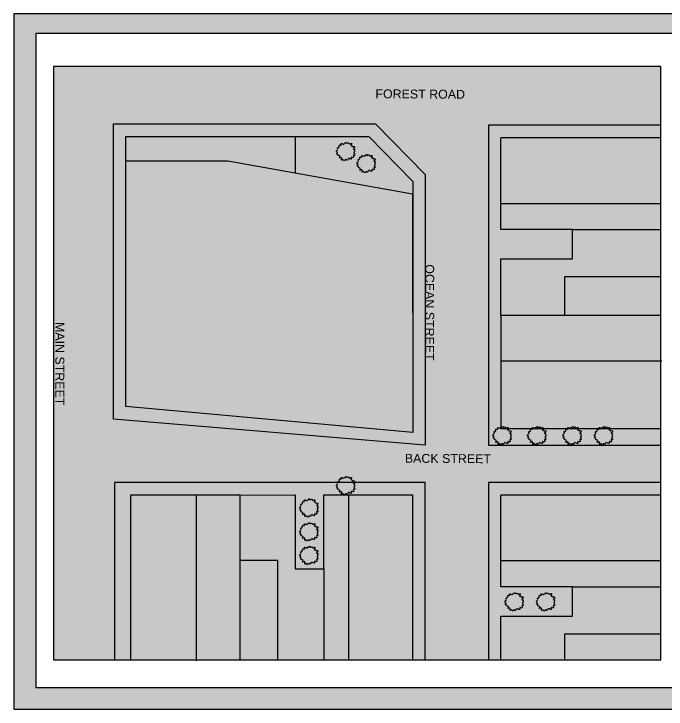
# Model space of a CAD drawing. Header units: metres. Extents: x 183920 to 185578, y 20757 to 21440.
# Drawn here: x 184647.8 to 184943.4, y 21120.1 to 21435.4 of the extents above; entities that cross this region are included whole.
import ezdxf

# ---------------------------------------------------------------- set-up
doc = ezdxf.new("R2010")
doc.units = ezdxf.units.M
for name, pattern in [('Light Grey Page Line', [0]), ('Page Lines', [0]), ('Style 0', [0]), ('Style_1', [0]), ('Style_12', [0]), ('Style_14', [0]), ('Style_19', [0]), ('Style_22', [0]), ('Style_28', [0]), ('Style_32', [0])]:
    doc.linetypes.add(name, pattern=pattern)
for name, color, linetype, true_color in [('0_3', 7, 'Continuous', 0x000000), ('Default', 7, 'Continuous', 0xff4800), ('Import - Page 1', 7, 'Continuous', 0xff1493), ('Imported blocks', 7, 'Continuous', 0xc57dd9), ('Imported blocks_1', 7, 'Continuous', 0xc57dd9), ('NOMCALLES', 1, 'Continuous', 0xff0000), ('PDF_Solid Fills', 7, 'Continuous', 0xffffff), ('Zoning', 7, 'Continuous', 0x47d2e2)]:
    doc.layers.add(name, color=color, linetype=linetype, true_color=true_color)
doc.styles.add('Style_2', font='', dxfattribs={"height": 0.6})
doc.styles.get('Style_2').set_extended_font_data('arial')

# ---------------------------------------------------------------- blocks, each defined once
blk = doc.blocks.new('ScaledText_74')
at = {"layer": 'NOMCALLES', "insert": (53.85868345473845, -75.23266140555099), "char_height": 0.6, "width": 15.31603997028478, "attachment_point": 1, "style": 'Style_2'}
blk.add_mtext('FOREST ROAD', dxfattribs=at)
blk = doc.blocks.new('Tree B')
at = {"layer": 'Imported blocks', "transparency": 33554483}
h = blk.add_hatch(color=256, dxfattribs=at)
edge = h.paths.add_edge_path(flags=0)
edge.add_spline(control_points=[(0.009339950221783511, 0.5083420145705076), (0.02863777421787745, 0.513487752472738), (0.04793559821396775, 0.5186334903749666), (0.05641826021184169, 0.508342014570564)], knot_values=[0, 0, 0, 0, 1, 1, 1, 1], degree=3, periodic=0)
edge.add_spline(control_points=[(0.05641826021184169, 0.508342014570564), (0.06442745219517747, 0.4986249699058171), (0.06279511072841615, 0.4751459111026525), (0.06864275808168713, 0.4656054321693046)], knot_values=[0, 0, 0, 0, 1, 1, 1, 1], degree=3, periodic=0)
edge.add_spline(control_points=[(0.06864275808168713, 0.4656054321693046), (0.08207245426263944, 0.4436947857579726), (0.134954327699068, 0.4953012711157462), (0.1676865124735159, 0.4903381084433968)], knot_values=[0, 0, 0, 0, 1, 1, 1, 1], degree=3, periodic=0)
edge.add_spline(control_points=[(0.1676865124735159, 0.4903381084433968), (0.1832610628317907, 0.4879765481775812), (0.1942736751071088, 0.4728074832392449), (0.2028546141320157, 0.4568324665202381)], knot_values=[0, 0, 0, 0, 1, 1, 1, 1], degree=3, periodic=0)
edge.add_spline(control_points=[(0.2028546141320157, 0.4568324665202381), (0.2087714669941242, 0.4458171425420969), (0.2135321620266877, 0.4344186225645281), (0.2214481232470571, 0.4289741193691279)], knot_values=[0, 0, 0, 0, 1, 1, 1, 1], degree=3, periodic=0)
edge.add_spline(control_points=[(0.2214481232470571, 0.4289741193691279), (0.2514099960723752, 0.4083667025568921), (0.3265748003563013, 0.4730576398257726), (0.3436924417852633, 0.4625528278497768)], knot_values=[0, 0, 0, 0, 1, 1, 1, 1], degree=3, periodic=0)
edge.add_spline(control_points=[(0.3436924417852633, 0.4625528278497768), (0.3545212046964589, 0.4559073960718742), (0.3421198804806445, 0.4191691273554279), (0.327947209480677, 0.3839164758169573)], knot_values=[0, 0, 0, 0, 1, 1, 1, 1], degree=3, periodic=0)
edge.add_spline(control_points=[(0.327947209480677, 0.3839164758169573), (0.3173620530136332, 0.3575872939419369), (0.3057888105464972, 0.3320868134528828), (0.3161875526344538, 0.3251852676863928)], knot_values=[0, 0, 0, 0, 1, 1, 1, 1], degree=3, periodic=0)
edge.add_spline(control_points=[(0.3161875526344538, 0.3251852676863928), (0.3273798755060616, 0.3177570299362487), (0.3640257348702325, 0.3318748051325747), (0.3803658033632683, 0.3190800590471681)], knot_values=[0, 0, 0, 0, 1, 1, 1, 1], degree=3, periodic=0)
edge.add_spline(control_points=[(0.3803658033632683, 0.3190800590471681), (0.3917925185447894, 0.3101326106689649), (0.3932891029355169, 0.2880241454195893), (0.4017585095950835, 0.2793960809659002)], knot_values=[0, 0, 0, 0, 1, 1, 1, 1], degree=3, periodic=0)
edge.add_spline(control_points=[(0.4017585095950835, 0.2793960809659002), (0.4178131483621955, 0.2630406898941037), (0.4589233232557426, 0.2951246044740037), (0.486953305907462, 0.286114273183659)], knot_values=[0, 0, 0, 0, 1, 1, 1, 1], degree=3, periodic=0)
edge.add_spline(control_points=[(0.486953305907462, 0.286114273183659), (0.5095817191054676, 0.2788402943866677), (0.5236854800891096, 0.2447842815355325), (0.5178906452146275, 0.2244490812854638)], knot_values=[0, 0, 0, 0, 1, 1, 1, 1], degree=3, periodic=0)
edge.add_spline(control_points=[(0.5178906452146275, 0.2244490812854638), (0.5134261176689224, 0.20878218764132), (0.497150463783767, 0.2012594993605399), (0.4790124222522463, 0.1882042496038375)], knot_values=[0, 0, 0, 0, 1, 1, 1, 1], degree=3, periodic=0)
edge.add_spline(control_points=[(0.4790124222522463, 0.1882042496038375), (0.4564612588892414, 0.1719725594571028), (0.4310311914121439, 0.1471885606513133), (0.4384887853687069, 0.1360020118126486)], knot_values=[0, 0, 0, 0, 1, 1, 1, 1], degree=3, periodic=0)
edge.add_spline(control_points=[(0.4384887853687069, 0.1360020118126486), (0.4487726424123594, 0.1205760085012917), (0.5215950177367741, 0.1310066437063579), (0.5270589856084589, 0.1145550209625999)], knot_values=[0, 0, 0, 0, 1, 1, 1, 1], degree=3, periodic=0)
edge.add_spline(control_points=[(0.5270589856084589, 0.1145550209625999), (0.5312414445226131, 0.1019619315058517), (0.4959564683406279, 0.07361767139416042), (0.499553964425987, 0.05045014736176381)], knot_values=[0, 0, 0, 0, 1, 1, 1, 1], degree=3, periodic=0)
edge.add_spline(control_points=[(0.499553964425987, 0.05045014736176381), (0.502393078572496, 0.0321665290730125), (0.5294491133386018, 0.01710710408758132), (0.5301151430840774, 0.004660960641089332)], knot_values=[0, 0, 0, 0, 1, 1, 1, 1], degree=3, periodic=0)
edge.add_spline(control_points=[(0.5301151430840774, 0.004660960641089332), (0.5308733814156603, -0.009508290966095956), (0.4974286596937054, -0.02029057981919323), (0.4842734411118554, -0.03807562176007195)], knot_values=[0, 0, 0, 0, 1, 1, 1, 1], degree=3, periodic=0)
edge.add_spline(control_points=[(0.4842734411118554, -0.03807562176007195), (0.4495881654967752, -0.08496796928792537), (0.5559504488613438, -0.1805417075007754), (0.517890645214461, -0.1998640774436844)], knot_values=[0, 0, 0, 0, 1, 1, 1, 1], degree=3, periodic=0)
edge.add_spline(control_points=[(0.517890645214461, -0.1998640774436844), (0.4999454955610809, -0.2089745506216423), (0.4498937177165772, -0.2011335007966627), (0.4414878966155739, -0.2151271600034816)], knot_values=[0, 0, 0, 0, 1, 1, 1, 1], degree=3, periodic=0)
edge.add_spline(control_points=[(0.4414878966155739, -0.2151271600034816), (0.4356949759112031, -0.2247709719731883), (0.4496812098332875, -0.2447848683384473), (0.4558739750699761, -0.266857839116612)], knot_values=[0, 0, 0, 0, 1, 1, 1, 1], degree=3, periodic=0)
edge.add_spline(control_points=[(0.4558739750699761, -0.266857839116612), (0.4649114189767943, -0.2990701429324672), (0.4573509763563243, -0.3356676935281976), (0.4349241144834432, -0.3423636441090894)], knot_values=[0, 0, 0, 0, 1, 1, 1, 1], degree=3, periodic=0)
edge.add_spline(control_points=[(0.4349241144834432, -0.3423636441090894), (0.403287681921056, -0.3518092807832709), (0.3420681024785053, -0.3017527999554622), (0.3284119184725714, -0.3128107420849828)], knot_values=[0, 0, 0, 0, 1, 1, 1, 1], degree=3, periodic=0)
edge.add_spline(control_points=[(0.3284119184725714, -0.3128107420849828), (0.3170850798514129, -0.3219825228642112), (0.3384796170826276, -0.373198148184616), (0.3248871565799818, -0.4044248090260589)], knot_values=[0, 0, 0, 0, 1, 1, 1, 1], degree=3, periodic=0)
edge.add_spline(control_points=[(0.3248871565799818, -0.4044248090260589), (0.3196117103321549, -0.4165443638878241), (0.3090660419321457, -0.425652906367286), (0.2987772362454734, -0.4285998610703755)], knot_values=[0, 0, 0, 0, 1, 1, 1, 1], degree=3, periodic=0)
edge.add_spline(control_points=[(0.2987772362454734, -0.4285998610703755), (0.2697221238778784, -0.4369219251318482), (0.2427154185234922, -0.3961070808053482), (0.2092237574092014, -0.3830208243265842)], knot_values=[0, 0, 0, 0, 1, 1, 1, 1], degree=3, periodic=0)
edge.add_spline(control_points=[(0.2092237574092014, -0.3830208243265842), (0.177981247148673, -0.3708133825722161), (0.1410955363511703, -0.3827353239046788), (0.1205965109400177, -0.4135469894477574)], knot_values=[0, 0, 0, 0, 1, 1, 1, 1], degree=3, periodic=0)
edge.add_spline(control_points=[(0.1205965109400177, -0.4135469894477574), (0.1048273448838254, -0.4372493002001629), (0.09875528478460728, -0.4721299336486827), (0.0821346195689166, -0.4745414749935408)], knot_values=[0, 0, 0, 0, 1, 1, 1, 1], degree=3, periodic=0)
edge.add_spline(control_points=[(0.0821346195689166, -0.4745414749935408), (0.07085496281742962, -0.4761780736650763), (0.05471694263301743, -0.4628604060582802), (0.03808171145537927, -0.4532309675281358)], knot_values=[0, 0, 0, 0, 1, 1, 1, 1], degree=3, periodic=0)
edge.add_spline(control_points=[(0.03808171145537927, -0.4532309675281358), (0.02014855148028437, -0.4428502123833787), (0.001637566028251967, -0.4367556712489805), (-0.01387217343563498, -0.4440730936076179)], knot_values=[0, 0, 0, 0, 1, 1, 1, 1], degree=3, periodic=0)
edge.add_spline(control_points=[(-0.01387217343563498, -0.4440730936076179), (-0.04183788012386139, -0.4572671829004794), (-0.06004596044812752, -0.5140661380021029), (-0.07805042416481046, -0.5142831758487482)], knot_values=[0, 0, 0, 0, 1, 1, 1, 1], degree=3, periodic=0)
edge.add_spline(control_points=[(-0.07805042416481046, -0.5142831758487482), (-0.09971977405728102, -0.5145443926843564), (-0.1210941765431671, -0.4328442707464892), (-0.1575093302383957, -0.4318626763275024)], knot_values=[0, 0, 0, 0, 1, 1, 1, 1], degree=3, periodic=0)
edge.add_spline(control_points=[(-0.1575093302383957, -0.4318626763275024), (-0.1850122199755169, -0.4311213178453199), (-0.221094607930916, -0.4764231691331388), (-0.23085592136169, -0.4776518630486716)], knot_values=[0, 0, 0, 0, 1, 1, 1, 1], degree=3, periodic=0)
edge.add_spline(control_points=[(-0.23085592136169, -0.4776518630486716), (-0.2436253430963079, -0.4792591990799774), (-0.2113515312657055, -0.4054441765134397), (-0.2247436064093308, -0.3647051984065111)], knot_values=[0, 0, 0, 0, 1, 1, 1, 1], degree=3, periodic=0)
edge.add_spline(control_points=[(-0.2247436064093308, -0.3647051984065111), (-0.2306755874238261, -0.3466599856901484), (-0.245567313389598, -0.3351043638257579), (-0.2644729934310053, -0.3341790332862111)], knot_values=[0, 0, 0, 0, 1, 1, 1, 1], degree=3, periodic=0)
edge.add_spline(control_points=[(-0.2644729934310053, -0.3341790332862111), (-0.3020318177171139, -0.3323407324652271), (-0.3554327062416014, -0.372457510070024), (-0.3592124228188659, -0.3647051984064165)], knot_values=[0, 0, 0, 0, 1, 1, 1, 1], degree=3, periodic=0)
edge.add_spline(control_points=[(-0.3592124228188659, -0.3647051984064165), (-0.3631332540165568, -0.3566634564388551), (-0.3136585632014721, -0.2971115443269682), (-0.3203125443161407, -0.2690610888203155)], knot_values=[0, 0, 0, 0, 1, 1, 1, 1], degree=3, periodic=0)
edge.add_spline(control_points=[(-0.3203125443161407, -0.2690610888203155), (-0.3286010986251949, -0.234119943083042), (-0.4239818433584805, -0.2480581091658987), (-0.4356151714173593, -0.2120745556833172)], knot_values=[0, 0, 0, 0, 1, 1, 1, 1], degree=3, periodic=0)
edge.add_spline(control_points=[(-0.4356151714173593, -0.2120745556833172), (-0.440868509695898, -0.1958252263468512), (-0.4290439583153456, -0.1693957905404204), (-0.4386711968608015, -0.1540748907213601)], knot_values=[0, 0, 0, 0, 1, 1, 1, 1], degree=3, periodic=0)
edge.add_spline(control_points=[(-0.4386711968608015, -0.1540748907213601), (-0.4527159221418587, -0.1317239509371921), (-0.5124154602652016, -0.1330147740644025), (-0.5150739454588984, -0.1174435779210362)], knot_values=[0, 0, 0, 0, 1, 1, 1, 1], degree=3, periodic=0)
edge.add_spline(control_points=[(-0.5150739454588984, -0.1174435779210362), (-0.5178724785436171, -0.1010520976603402), (-0.4574618641319939, -0.06597523540863404), (-0.4600640351251459, -0.04723343471966836)], knot_values=[0, 0, 0, 0, 1, 1, 1, 1], degree=3, periodic=0)
edge.add_spline(control_points=[(-0.4600640351251459, -0.04723343471966836), (-0.4621429506100867, -0.03226031428659189), (-0.5044408119009622, -0.02771331533836201), (-0.5211861283784183, -0.0106021219195427)], knot_values=[0, 0, 0, 0, 1, 1, 1, 1], degree=3, periodic=0)
edge.add_spline(control_points=[(-0.5211861283784183, -0.0106021219195427), (-0.539700675432252, 0.008316958894873097), (-0.5269779128557129, 0.04259543486150506), (-0.5056508939751584, 0.06663833242280089)], knot_values=[0, 0, 0, 0, 1, 1, 1, 1], degree=3, periodic=0)
edge.add_spline(control_points=[(-0.5056508939751584, 0.06663833242280089), (-0.4802344220868472, 0.0952914523643558), (-0.4425976025210639, 0.1094073104701893), (-0.4431670749818968, 0.1367239000993577)], knot_values=[0, 0, 0, 0, 1, 1, 1, 1], degree=3, periodic=0)
edge.add_spline(control_points=[(-0.4431670749818968, 0.1367239000993577), (-0.443645861132678, 0.1596904273690398), (-0.4711314142144984, 0.1919881160956284), (-0.46617621804382, 0.2122386030447196)], knot_values=[0, 0, 0, 0, 1, 1, 1, 1], degree=3, periodic=0)
edge.add_spline(control_points=[(-0.46617621804382, 0.2122386030447196), (-0.4580853562031661, 0.2453036697883181), (-0.3635059193319612, 0.2462503256181881), (-0.3561562653432265, 0.2793960809659093)], knot_values=[0, 0, 0, 0, 1, 1, 1, 1], degree=3, periodic=0)
edge.add_spline(control_points=[(-0.3561562653432265, 0.2793960809659093), (-0.3529798990875824, 0.2937209810177592), (-0.3660961987186638, 0.3140599871806516), (-0.365324605738344, 0.3343431416074036)], knot_values=[0, 0, 0, 0, 1, 1, 1, 1], degree=3, periodic=0)
edge.add_spline(control_points=[(-0.365324605738344, 0.3343431416074036), (-0.3644849258272807, 0.3564161227509176), (-0.3471982213984957, 0.3784229603189251), (-0.325595218716886, 0.380132328328069)], knot_values=[0, 0, 0, 0, 1, 1, 1, 1], degree=3, periodic=0)
edge.add_spline(control_points=[(-0.325595218716886, 0.380132328328069), (-0.2997105804573621, 0.3821804867818391), (-0.2676291432278358, 0.3550880874963986), (-0.2553047850693438, 0.3618166414476636)], knot_values=[0, 0, 0, 0, 1, 1, 1, 1], degree=3, periodic=0)
edge.add_spline(control_points=[(-0.2553047850693438, 0.3618166414476636), (-0.2386580372969893, 0.370905028774534), (-0.258056943949141, 0.4416978000487761), (-0.2461364446749303, 0.4595002235294051)], knot_values=[0, 0, 0, 0, 1, 1, 1, 1], degree=3, periodic=0)
edge.add_spline(control_points=[(-0.2461364446749303, 0.4595002235294051), (-0.2283886855887104, 0.486005247842324), (-0.1412166001927471, 0.3950489382736305), (-0.1055554453470941, 0.4198162454486355)], knot_values=[0, 0, 0, 0, 1, 1, 1, 1], degree=3, periodic=0)
edge.add_spline(control_points=[(-0.1055554453470941, 0.4198162454486355), (-0.09180735515277592, 0.4293645389457488), (-0.0857151135248896, 0.4561123370117875), (-0.06888208376977127, 0.462552827849926)], knot_values=[0, 0, 0, 0, 1, 1, 1, 1], degree=3, periodic=0)
edge.add_spline(control_points=[(-0.06888208376977127, 0.462552827849926), (-0.05332581533608391, 0.4685048166350862), (-0.02859631390259165, 0.457113230759478), (-0.01692833091151806, 0.4656054321695756)], knot_values=[0, 0, 0, 0, 1, 1, 1, 1], degree=3, periodic=0)
edge.add_spline(control_points=[(-0.01692833091151806, 0.4656054321695756), (-0.007072333667245402, 0.472778832555894), (-0.006536064477713808, 0.4941398246083772), (0.004038431973631304, 0.5042446185592998)], knot_values=[0, 0, 0, 0, 1, 1, 1, 1], degree=3, periodic=0)
edge.add_spline(control_points=[(0.004038431973631304, 0.5042446185592998), (0.005650143825050691, 0.5057847407052395), (0.00749504702341801, 0.507063377637869), (0.009339950221783511, 0.5083420145705022)], knot_values=[0, 0, 0, 0, 1, 1, 1, 1], degree=3, periodic=0)
at = {"layer": 'Imported blocks'}
for points in [[(-0.2553047850693438, 0.3618166414476636), (-0.2386580372969893, 0.370905028774534), (-0.258056943949141, 0.4416978000487761), (-0.2461364446749303, 0.4595002235294051)], [(-0.2461364446749303, 0.4595002235294051), (-0.2283886855887104, 0.486005247842324), (-0.1412166001927471, 0.3950489382736305), (-0.1055554453470941, 0.4198162454486355)], [(-0.1055554453470941, 0.4198162454486355), (-0.09180735515277592, 0.4293645389457488), (-0.0857151135248896, 0.4561123370117875), (-0.06888208376977127, 0.462552827849926)], [(-0.06888208376977127, 0.462552827849926), (-0.05332581533608391, 0.4685048166350862), (-0.02859631390259165, 0.457113230759478), (-0.01692833091151806, 0.4656054321695756)], [(-0.01692833091151806, 0.4656054321695756), (-0.007072333667245402, 0.472778832555894), (-0.006536064477713808, 0.4941398246083772), (0.004038431973631304, 0.5042446185592998)], [(0.004038431973631304, 0.5042446185592998), (0.005650143825050691, 0.5057847407052395), (0.00749504702341801, 0.507063377637869), (0.009339950221783511, 0.5083420145705022)], [(0.009339950221783511, 0.5083420145705076), (0.02863777421787745, 0.513487752472738), (0.04793559821396775, 0.5186334903749666), (0.05641826021184169, 0.508342014570564)], [(0.05641826021184169, 0.508342014570564), (0.06442745219517747, 0.4986249699058171), (0.06279511072841615, 0.4751459111026525), (0.06864275808168713, 0.4656054321693046)], [(0.06864275808168713, 0.4656054321693046), (0.08207245426263944, 0.4436947857579726), (0.134954327699068, 0.4953012711157462), (0.1676865124735159, 0.4903381084433968)], [(0.1676865124735159, 0.4903381084433968), (0.1832610628317907, 0.4879765481775812), (0.1942736751071088, 0.4728074832392449), (0.2028546141320157, 0.4568324665202381)], [(0.2028546141320157, 0.4568324665202381), (0.2087714669941242, 0.4458171425420969), (0.2135321620266877, 0.4344186225645281), (0.2214481232470571, 0.4289741193691279)], [(0.2214481232470571, 0.4289741193691279), (0.2514099960723752, 0.4083667025568921), (0.3265748003563013, 0.4730576398257726), (0.3436924417852633, 0.4625528278497768)], [(0.3436924417852633, 0.4625528278497768), (0.3545212046964589, 0.4559073960718742), (0.3421198804806445, 0.4191691273554279), (0.327947209480677, 0.3839164758169573)], [(-0.5211861283784183, -0.0106021219195427), (-0.539700675432252, 0.008316958894873097), (-0.5269779128557129, 0.04259543486150506), (-0.5056508939751584, 0.06663833242280089)], [(-0.5056508939751584, 0.06663833242280089), (-0.4802344220868472, 0.0952914523643558), (-0.4425976025210639, 0.1094073104701893), (-0.4431670749818968, 0.1367239000993577)], [(-0.4431670749818968, 0.1367239000993577), (-0.443645861132678, 0.1596904273690398), (-0.4711314142144984, 0.1919881160956284), (-0.46617621804382, 0.2122386030447196)], [(-0.46617621804382, 0.2122386030447196), (-0.4580853562031661, 0.2453036697883181), (-0.3635059193319612, 0.2462503256181881), (-0.3561562653432265, 0.2793960809659093)], [(-0.3561562653432265, 0.2793960809659093), (-0.3529798990875824, 0.2937209810177592), (-0.3660961987186638, 0.3140599871806516), (-0.365324605738344, 0.3343431416074036)], [(-0.365324605738344, 0.3343431416074036), (-0.3644849258272807, 0.3564161227509176), (-0.3471982213984957, 0.3784229603189251), (-0.325595218716886, 0.380132328328069)], [(-0.325595218716886, 0.380132328328069), (-0.2997105804573621, 0.3821804867818391), (-0.2676291432278358, 0.3550880874963986), (-0.2553047850693438, 0.3618166414476636)], [(0.327947209480677, 0.3839164758169573), (0.3173620530136332, 0.3575872939419369), (0.3057888105464972, 0.3320868134528828), (0.3161875526344538, 0.3251852676863928)], [(0.3161875526344538, 0.3251852676863928), (0.3273798755060616, 0.3177570299362487), (0.3640257348702325, 0.3318748051325747), (0.3803658033632683, 0.3190800590471681)], [(0.3803658033632683, 0.3190800590471681), (0.3917925185447894, 0.3101326106689649), (0.3932891029355169, 0.2880241454195893), (0.4017585095950835, 0.2793960809659002)], [(0.4017585095950835, 0.2793960809659002), (0.4178131483621955, 0.2630406898941037), (0.4589233232557426, 0.2951246044740037), (0.486953305907462, 0.286114273183659)], [(0.4790124222522463, 0.1882042496038375), (0.4564612588892414, 0.1719725594571028), (0.4310311914121439, 0.1471885606513133), (0.4384887853687069, 0.1360020118126486)], [(0.4384887853687069, 0.1360020118126486), (0.4487726424123594, 0.1205760085012917), (0.5215950177367741, 0.1310066437063579), (0.5270589856084589, 0.1145550209625999)], [(0.5178906452146275, 0.2244490812854638), (0.5134261176689224, 0.20878218764132), (0.497150463783767, 0.2012594993605399), (0.4790124222522463, 0.1882042496038375)], [(0.5301151430840774, 0.004660960641089332), (0.5308733814156603, -0.009508290966095956), (0.4974286596937054, -0.02029057981919323), (0.4842734411118554, -0.03807562176007195)], [(0.486953305907462, 0.286114273183659), (0.5095817191054676, 0.2788402943866677), (0.5236854800891096, 0.2447842815355325), (0.5178906452146275, 0.2244490812854638)], [(0.5270589856084589, 0.1145550209625999), (0.5312414445226131, 0.1019619315058517), (0.4959564683406279, 0.07361767139416042), (0.499553964425987, 0.05045014736176381)], [(0.499553964425987, 0.05045014736176381), (0.502393078572496, 0.0321665290730125), (0.5294491133386018, 0.01710710408758132), (0.5301151430840774, 0.004660960641089332)], [(-0.4600640351251459, -0.04723343471966836), (-0.4621429506100867, -0.03226031428659189), (-0.5044408119009622, -0.02771331533836201), (-0.5211861283784183, -0.0106021219195427)], [(-0.5150739454588984, -0.1174435779210362), (-0.5178724785436171, -0.1010520976603402), (-0.4574618641319939, -0.06597523540863404), (-0.4600640351251459, -0.04723343471966836)], [(-0.4386711968608015, -0.1540748907213601), (-0.4527159221418587, -0.1317239509371921), (-0.5124154602652016, -0.1330147740644025), (-0.5150739454588984, -0.1174435779210362)], [(-0.4356151714173593, -0.2120745556833172), (-0.440868509695898, -0.1958252263468512), (-0.4290439583153456, -0.1693957905404204), (-0.4386711968608015, -0.1540748907213601)], [(-0.3203125443161407, -0.2690610888203155), (-0.3286010986251949, -0.234119943083042), (-0.4239818433584805, -0.2480581091658987), (-0.4356151714173593, -0.2120745556833172)], [(-0.3592124228188659, -0.3647051984064165), (-0.3631332540165568, -0.3566634564388551), (-0.3136585632014721, -0.2971115443269682), (-0.3203125443161407, -0.2690610888203155)], [(-0.2644729934310053, -0.3341790332862111), (-0.3020318177171139, -0.3323407324652271), (-0.3554327062416014, -0.372457510070024), (-0.3592124228188659, -0.3647051984064165)], [(-0.2247436064093308, -0.3647051984065111), (-0.2306755874238261, -0.3466599856901484), (-0.245567313389598, -0.3351043638257579), (-0.2644729934310053, -0.3341790332862111)], [(-0.23085592136169, -0.4776518630486716), (-0.2436253430963079, -0.4792591990799774), (-0.2113515312657055, -0.4054441765134397), (-0.2247436064093308, -0.3647051984065111)], [(0.2092237574092014, -0.3830208243265842), (0.177981247148673, -0.3708133825722161), (0.1410955363511703, -0.3827353239046788), (0.1205965109400177, -0.4135469894477574)], [(0.2987772362454734, -0.4285998610703755), (0.2697221238778784, -0.4369219251318482), (0.2427154185234922, -0.3961070808053482), (0.2092237574092014, -0.3830208243265842)], [(0.3284119184725714, -0.3128107420849828), (0.3170850798514129, -0.3219825228642112), (0.3384796170826276, -0.373198148184616), (0.3248871565799818, -0.4044248090260589)], [(0.4349241144834432, -0.3423636441090894), (0.403287681921056, -0.3518092807832709), (0.3420681024785053, -0.3017527999554622), (0.3284119184725714, -0.3128107420849828)], [(0.4558739750699761, -0.266857839116612), (0.4649114189767943, -0.2990701429324672), (0.4573509763563243, -0.3356676935281976), (0.4349241144834432, -0.3423636441090894)], [(0.4414878966155739, -0.2151271600034816), (0.4356949759112031, -0.2247709719731883), (0.4496812098332875, -0.2447848683384473), (0.4558739750699761, -0.266857839116612)], [(0.517890645214461, -0.1998640774436844), (0.4999454955610809, -0.2089745506216423), (0.4498937177165772, -0.2011335007966627), (0.4414878966155739, -0.2151271600034816)], [(0.4842734411118554, -0.03807562176007195), (0.4495881654967752, -0.08496796928792537), (0.5559504488613438, -0.1805417075007754), (0.517890645214461, -0.1998640774436844)], [(-0.1575093302383957, -0.4318626763275024), (-0.1850122199755169, -0.4311213178453199), (-0.221094607930916, -0.4764231691331388), (-0.23085592136169, -0.4776518630486716)], [(-0.07805042416481046, -0.5142831758487482), (-0.09971977405728102, -0.5145443926843564), (-0.1210941765431671, -0.4328442707464892), (-0.1575093302383957, -0.4318626763275024)], [(-0.01387217343563498, -0.4440730936076179), (-0.04183788012386139, -0.4572671829004794), (-0.06004596044812752, -0.5140661380021029), (-0.07805042416481046, -0.5142831758487482)], [(0.03808171145537927, -0.4532309675281358), (0.02014855148028437, -0.4428502123833787), (0.001637566028251967, -0.4367556712489805), (-0.01387217343563498, -0.4440730936076179)], [(0.0821346195689166, -0.4745414749935408), (0.07085496281742962, -0.4761780736650763), (0.05471694263301743, -0.4628604060582802), (0.03808171145537927, -0.4532309675281358)], [(0.1205965109400177, -0.4135469894477574), (0.1048273448838254, -0.4372493002001629), (0.09875528478460728, -0.4721299336486827), (0.0821346195689166, -0.4745414749935408)], [(0.3248871565799818, -0.4044248090260589), (0.3196117103321549, -0.4165443638878241), (0.3090660419321457, -0.425652906367286), (0.2987772362454734, -0.4285998610703755)]]:
    blk.add_open_spline(points, degree=3, dxfattribs=at)
blk = doc.blocks.new('ScaledText_56')
at = {"layer": 'NOMCALLES', "insert": (58.21206666112679, -66.3871796727816), "char_height": 0.6, "width": 13.01350791911037, "attachment_point": 5, "style": 'Style_2'}
blk.add_mtext('OCEAN STREET', dxfattribs=at)
blk = doc.blocks.new('ScaledText_82')
at = {"layer": 'NOMCALLES', "insert": (58.21206666112679, -66.8871796727816), "char_height": 0.6, "width": 13.01350791911037, "attachment_point": 2, "style": 'Style_2'}
blk.add_mtext('MAIN STREET', dxfattribs=at)
blk = doc.blocks.new('Group 10')
at = {"layer": '0_3', "transparency": 33554483}
for points in [[(184465.7287539951, 20984.94814150377), (184393.1793151771, 20984.94765141493), (184393.179507607, 21013.97438766791)], [(184425.7209697846, 20973.62298508796), (184393.1796965355, 20973.62304247972), (184393.1793151771, 20984.94765141493)], [(184465.7287539951, 20935.73612364903), (184393.1926959332, 20935.73629984671), (184393.1789495326, 20960.60652927079), (184425.721463592, 20960.60647876769), (184425.7209697846, 20973.62298508796), (184465.7287539951, 20973.62150349356)], [(184465.7287539951, 20952.79658829476), (184422.0627557349, 20952.79648031711), (184422.0625841549, 20935.73614918839)], [(184275.0832058395, 20784.20323539036), (184275.0833820372, 20856.73929345222), (184299.9536114613, 20856.75303985288), (184299.9535609582, 20824.21052579349), (184312.9700672785, 20824.21101960088), (184312.9685856841, 20784.20323539035)], [(184312.9700672785, 20824.21101960088), (184312.9701246702, 20856.7522928499), (184324.2947336054, 20856.75267420837)], [(184324.2952236943, 20784.20323539036), (184324.2947336054, 20856.75267420837), (184353.3214698584, 20856.75248177841)], [(184465.7287539951, 20827.71899141284), (184393.1793151771, 20827.71850132399), (184393.179507607, 20856.74523757698)], [(184292.1436704853, 20784.20323539037), (184292.1435625076, 20827.8692336506), (184275.0832313789, 20827.8694052306)], [(184425.7209697846, 20816.39383499703), (184393.1796965355, 20816.39389238879), (184393.1793151771, 20827.71850132399)], [(184393.1895475636, 20784.20323539034), (184393.1789495326, 20803.37737917984), (184425.721463592, 20803.37732867674), (184425.7209697846, 20816.393834997), (184465.7287539951, 20816.39235340259)], [(184465.7287539951, 20795.56743820379), (184422.0627557349, 20795.56733022616), (184422.0626414434, 20784.20323539035)]]:
    blk.add_hatch(color=256, dxfattribs=at).paths.add_polyline_path(points, flags=0)
at = {"layer": 'Default', "transparency": 33554483}
blk.add_hatch(color=256, dxfattribs=at).paths.add_polyline_path([(184353.3210798124, 20884.30168331629), (184223.2045929717, 20895.6377114561), (184223.1555879533, 21014.46865920702), (184333.2803949767, 21014.46865922228), (184353.3214471823, 20994.64947817119), (184353.3210798124, 20884.30168331629)], flags=0)
at = {"layer": 'Import - Page 1'}
h = blk.add_hatch(dxfattribs=at)
h.set_pattern_fill('PATTERN_12', color=256, scale=10, style=0, pattern_type=2)
h.set_pattern_definition([(45, (98132211997.94951, 10975266829.54802), (-187.0976409939233, 187.0976409939234), [])])
h.paths.add_polyline_path([(184223.2045929717, 20895.63771145611), (184223.2040084278, 21003.791049038), (184269.4673756053, 21003.77764954512), (184353.1191331729, 20989.30220629269), (184353.2856819945, 20884.30167460705), (184223.2045929717, 20895.63771145611)], flags=0)
at = {"layer": 'PDF_Solid Fills', "transparency": 33554483}
for points in [[(184190.5095560051, 20784.204), (184465.7287539951, 20784.204), (184465.7287539951, 21045.3532325464), (184190.5095560051, 21045.3532325464), (184190.5095560051, 20784.204)], [(184336.3187573578, 21020.03095696867), (184358.8837266165, 20997.82367217715), (184358.8833590414, 20878.73935813049), (184217.5930521188, 20890.13602987629), (184217.5932997224, 21020.03095695339), (184336.3187573578, 21020.03095696867)], [(184465.7287539951, 21019.54438766785), (184387.6167496213, 21019.54438766785), (184387.6167496213, 20878.73923757713), (184465.7287539951, 20878.73923757713)], [(184218.0863197678, 20784.2032353902), (184358.8914698585, 20784.2032353902), (184358.8914698585, 20862.31523976416), (184218.0863197678, 20862.31523976416), (184218.0863197678, 20784.2032353902)], [(184465.7287539951, 20862.31523757717), (184387.6167496213, 20862.31523757717), (184387.6167496213, 20784.20323539022), (184465.7287539951, 20784.2032353902)]]:
    blk.add_hatch(color=256, dxfattribs=at).paths.add_polyline_path(points, flags=0)
at = {"layer": '0_3', "linetype": 'Style 0'}
for points in [[(184465.7287539951, 20984.94814150377), (184393.1793151771, 20984.94765141493), (184393.179507607, 21013.97438766791)], [(184353.3214471825, 20994.64945401369), (184353.3215942148, 20974.50646697926)], [(184425.7209697846, 20973.62298508796), (184393.1796965355, 20973.62304247972), (184393.1793151771, 20984.94765141493)], [(184465.7287539951, 20935.73612364903), (184393.1926959332, 20935.73629984671), (184393.1789495326, 20960.60652927079), (184425.721463592, 20960.60647876769), (184425.7209697846, 20973.62298508796), (184465.7287539951, 20973.62150349356)], [(184465.7287539951, 20952.79658829476), (184422.0627557349, 20952.79648031711), (184422.0625841549, 20935.73614918839)], [(184393.1789972858, 20915.75663578706), (184466.128457322, 20915.75707419922)], [(184255.1037179776, 20856.75299209967), (184255.1041563897, 20783.8035320634)], [(184275.0832058395, 20784.20323539036), (184275.0833820372, 20856.73929345222), (184299.9536114613, 20856.75303985288), (184299.9535609582, 20824.21052579349), (184312.9700672785, 20824.21101960088), (184312.9685856841, 20784.20323539035)], [(184312.9700672785, 20824.21101960088), (184312.9701246702, 20856.7522928499), (184324.2947336054, 20856.75267420837)], [(184324.2952236943, 20784.20323539036), (184324.2947336054, 20856.75267420837), (184353.3214698584, 20856.75248177841)], [(184465.7287539951, 20827.71899141284), (184393.1793151771, 20827.71850132399), (184393.179507607, 20856.74523757698)], [(184292.1436704853, 20784.20323539037), (184292.1435625076, 20827.8692336506), (184275.0832313789, 20827.8694052306)], [(184425.7209697846, 20816.39383499703), (184393.1796965355, 20816.39389238879), (184393.1793151771, 20827.71850132399)], [(184393.1895475636, 20784.20323539034), (184393.1789495326, 20803.37737917984), (184425.721463592, 20803.37732867674), (184425.7209697846, 20816.393834997), (184465.7287539951, 20816.39235340259)], [(184465.7287539951, 20795.56743820379), (184422.0627557349, 20795.56733022616), (184422.0626414434, 20784.20323539035)]]:
    blk.add_lwpolyline(points, dxfattribs=at)
at = {"layer": 'Default', "linetype": 'Style 0'}
blk.add_lwpolyline([(184353.3210798124, 20884.30168331629), (184223.2045929717, 20895.6377114561), (184223.1555879533, 21014.46865920702), (184333.2803949767, 21014.46865922228), (184353.3214471823, 20994.64947817119), (184353.3210798124, 20884.30168331629)], close=True, dxfattribs=at)
at = {"layer": 'Import - Page 1', "linetype": 'Style_22'}
blk.add_lwpolyline([(184465.7287539951, 20878.73923757714), (184465.7287539951, 21019.54438766787)], dxfattribs=at)
at = {"layer": 'Import - Page 1', "linetype": 'Style_14'}
for points in [[(184300.0896729823, 20998.46952979828), (184300.0896729808, 21014.48268699081)], [(184393.1926959333, 20935.73629984662), (184393.1926959333, 20886.00626150486)], [(184393.2046184584, 20886.00626150486), (184465.7287518082, 20886.00626150486)], [(184275.0833820372, 20856.73929345222), (184225.3533436955, 20856.73929345222)], [(184225.3533436955, 20856.72737092709), (184225.3533436955, 20784.20323757725)], [(184353.3215795958, 20784.20323757725), (184353.3214698584, 20856.7524817784)], [(184465.7287518082, 20856.74534731448), (184393.1795076071, 20856.74523757714)], [(184358.8914698585, 20784.20323539036), (184465.7287539951, 20784.20323539036)]]:
    blk.add_lwpolyline(points, dxfattribs=at)
at = {"layer": 'Import - Page 1', "linetype": 'Style_32'}
blk.add_lwpolyline([(184465.7287518082, 21013.97449740517), (184393.1795076071, 21013.97438766783)], dxfattribs=at)
at = {"layer": 'Import - Page 1', "linetype": 'Style_19'}
blk.add_lwpolyline([(184223.2045929717, 20895.63771145611), (184223.2040084278, 21003.791049038), (184269.4673756053, 21003.77764954512), (184353.1191331729, 20989.30220629269), (184353.2856819945, 20884.30167460705), (184223.2045929717, 20895.63771145611)], close=True, dxfattribs=at)
at = {"layer": 'Import - Page 1', "linetype": 'Style 0'}
blk.add_lwpolyline([(184218.0863197678, 20862.31523976416), (184218.0863197678, 20784.20323539036)], dxfattribs=at)
at = {"layer": 'Import - Page 1', "linetype": 'Style_1'}
blk.add_lwpolyline([(184358.8914698585, 20784.20323539036), (184358.8914698585, 20862.31523976416), (184218.0863197678, 20862.31523976416)], dxfattribs=at)
at = {"layer": 'Import - Page 1', "linetype": 'Style_28'}
for points in [[(184465.7287539951, 20784.20323539022), (184465.7287539951, 20862.31523757711)], [(184218.0863197678, 20784.20323539036), (184358.8914698585, 20784.20323539036)]]:
    blk.add_lwpolyline(points, dxfattribs=at)
at = {"layer": 'PDF_Solid Fills', "linetype": 'Style_12'}
blk.add_lwpolyline([(184190.5095560051, 20784.204), (184465.7287539951, 20784.204), (184465.7287539951, 21045.3532325464), (184190.5095560051, 21045.3532325464), (184190.5095560051, 20784.204)], close=True, dxfattribs=at)
at = {"layer": 'PDF_Solid Fills', "linetype": 'Style 0'}
for points in [[(184336.3187573578, 21020.03095696867), (184358.8837266165, 20997.82367217715), (184358.8833590414, 20878.73935813049), (184217.5930521188, 20890.13602987629), (184217.5932997224, 21020.03095695339), (184336.3187573578, 21020.03095696867)], [(184218.0863197678, 20784.2032353902), (184358.8914698585, 20784.2032353902), (184358.8914698585, 20862.31523976416), (184218.0863197678, 20862.31523976416), (184218.0863197678, 20784.2032353902)]]:
    blk.add_lwpolyline(points, close=True, dxfattribs=at)
for points in [[(184465.7287539951, 21019.54438766785), (184387.6167496213, 21019.54438766785), (184387.6167496213, 20878.73923757713), (184465.7287539951, 20878.73923757713)], [(184465.7287539951, 20862.31523757717), (184387.6167496213, 20862.31523757717), (184387.6167496213, 20784.20323539022), (184465.7287539951, 20784.2032353902)]]:
    blk.add_lwpolyline(points, dxfattribs=at)
at = {"layer": 'Import - Page 1', "xscale": 7.899705443227154, "yscale": 7.899705443227154}
for p in [(184322.8198536665, 21007.85303948363), (184332.1321463335, 21002.53303948363), (184393.7238536665, 20882.80103948363), (184409.456, 20882.80103948363), (184425.4681463335, 20882.80103948363), (184439.7081463335, 20882.80103948363), (184322.8198536665, 20860.80703948364), (184306.1783872798, 20850.99283875372), (184306.1718536665, 20840.48134894232), (184306.1718536665, 20830.09820745439), (184399.2118536665, 20809.68192261449), (184413.4518536665, 20809.68192261449)]:
    blk.add_blockref('Tree B', p, dxfattribs=at)
at = {"layer": 'NOMCALLES', "rotation": 270}
for name, p, xscale, yscale in [('ScaledText_56', (184806.1923655126, 21304.69143371646), 6.508314181151581, 6.508314181151581), ('ScaledText_82', (184643.9654696054, 21282.15333249497), 6.508314181151585, 6.508314181151585)]:
    blk.add_blockref(name, p, dxfattribs=dict(at, xscale=xscale, yscale=yscale))
blk = doc.blocks.new('A3  Title block minimal vertical')
at = {"layer": 'Imported blocks_1', "transparency": 33554483}
blk.add_hatch(color=256, dxfattribs=at).paths.add_polyline_path([(-0.2099314073314251, -0.1483019521171113), (-0.2005320687812578, -0.1390564406268284), (-0.2005320687812578, 0.1399498981545296), (0.1550605809780995, 0.1399498981545296), (0.1550605809780995, -0.1390564406268284), (-0.2005320687812578, -0.1390564406268284), (-0.2099314073314251, -0.1483019521171113), (0.2099314073314676, -0.1483019521171113), (0.2099314073314676, 0.1483019521171195), (-0.2099314073314251, 0.1483019521171195), (-0.2099314073314251, -0.1483019521171113)], flags=0)
at = {"layer": 'Imported blocks_1', "linetype": 'Page Lines'}
blk.add_lwpolyline([(-0.2099314073314248, -0.1483019521171226), (0.2099314073314677, -0.1483019521171226), (0.2099314073314677, 0.1483019521171085), (-0.2099314073314248, 0.1483019521171085), (-0.2099314073314248, -0.1483019521171226)], close=True, dxfattribs=at)
at = {"layer": 'Imported blocks_1', "linetype": 'Light Grey Page Line'}
blk.add_lwpolyline([(-0.2005320687812571, -0.1390564406268426), (0.2016915466515925, -0.1390564406268426), (0.2016915466515925, 0.1399498981545153), (-0.2005320687812571, 0.1399498981545153), (-0.2005320687812571, -0.1390564406268426)], close=True, dxfattribs=at)
blk = doc.blocks.new('ScaledText_97')
at = {"layer": 'NOMCALLES', "insert": (53.85868345473845, -75.23266140555099), "char_height": 0.6, "width": 15.31603997028478, "attachment_point": 1, "style": 'Style_2'}
blk.add_mtext('BACK STREET', dxfattribs=at)

msp = doc.modelspace()

# ---------------------------------------------------------------- block references
at = {"layer": 'Import - Page 1', "yscale": 1.030576023385708}
msp.add_blockref('Group 10', (475.2999096595049, -277.2305891917222), dxfattribs=at)
at = {"layer": 'NOMCALLES', "xscale": 6.50832092266482, "yscale": 6.707305600121305, "rotation": 359.6589137555432}
for name, p in [('ScaledText_74', (184464.1380430323, 21907.89363879848)), ('ScaledText_97', (184477.4701150456, 21742.58574549985))]:
    msp.add_blockref(name, p, dxfattribs=at)
at = {"layer": 'Zoning', "xscale": 1062.975773071686, "yscale": 1062.975773071686}
msp.add_blockref('A3  Title block minimal vertical', (184870.9440000002, 21277.77938219974), dxfattribs=at)

doc.saveas('drawing.dxf')
